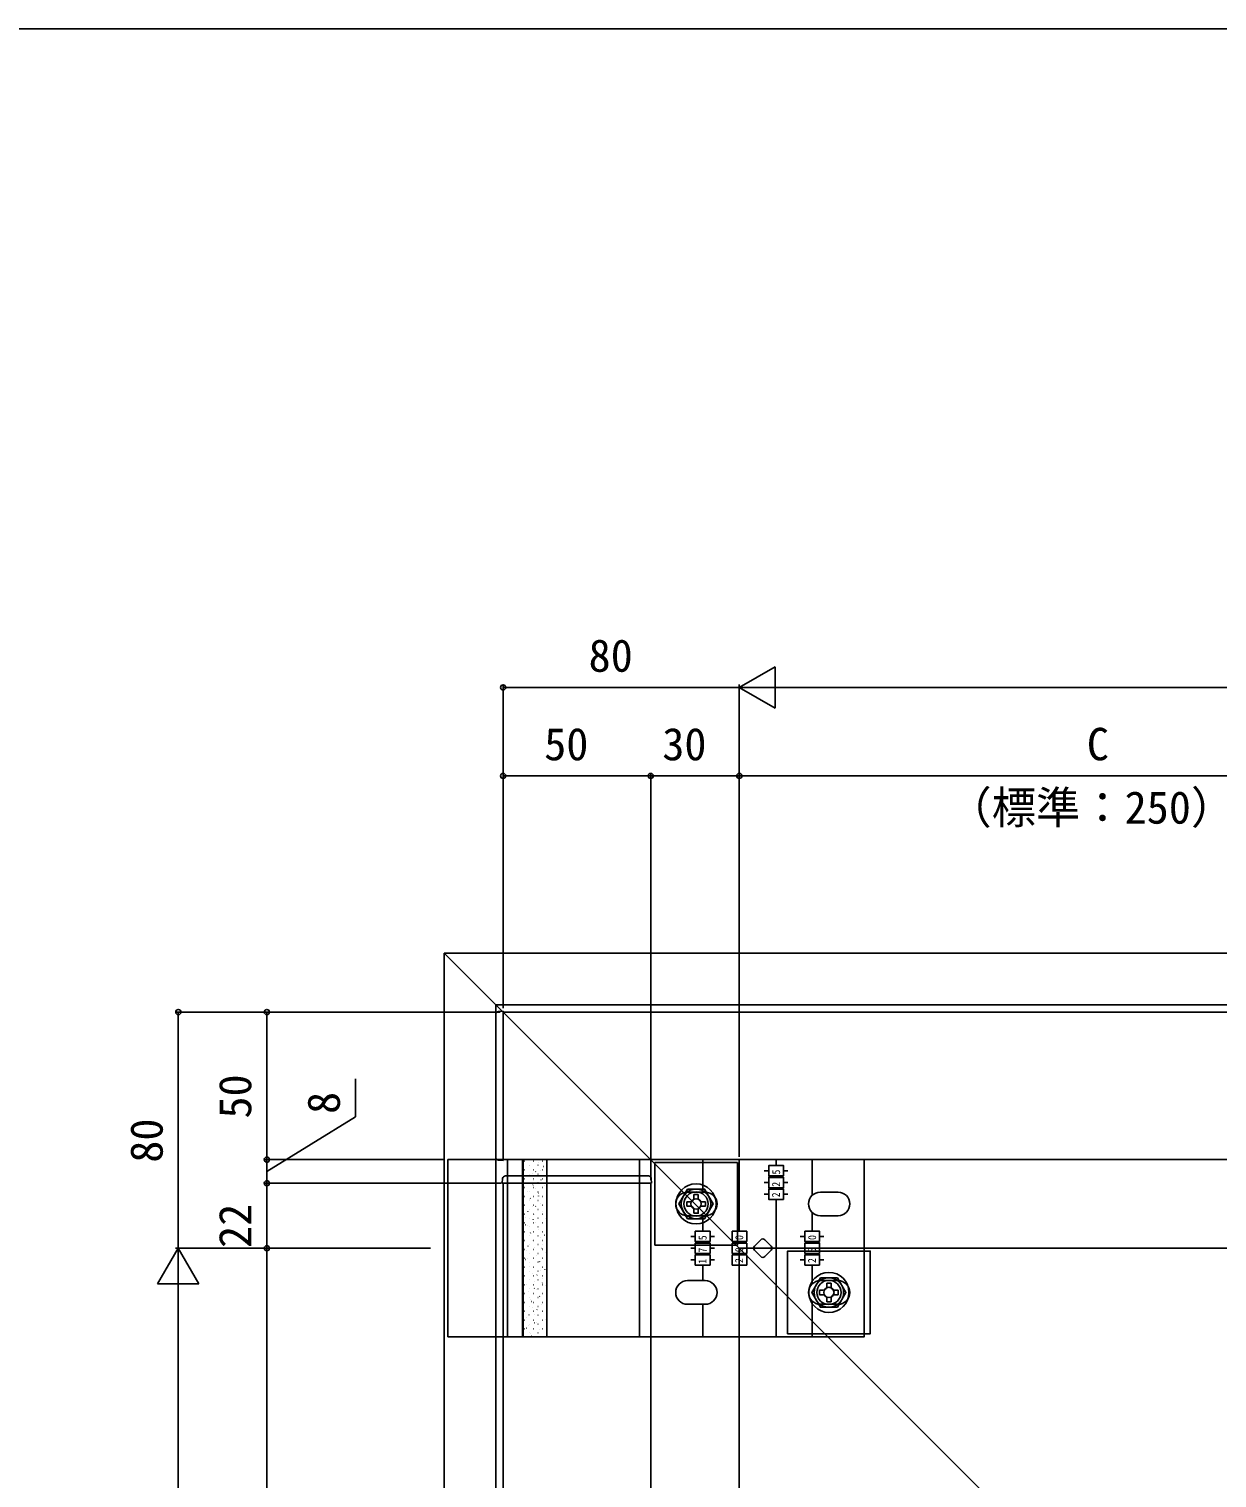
# Model space of a CAD drawing. Units: millimetres, scale not verified. Extents: x -875 to 875, y -1300 to 1292.
# Drawn here: x -435.6 to -33.2, y 759.5 to 1250.4 of the extents above; entities that cross this region are included whole.
import ezdxf
from ezdxf.enums import TextEntityAlignment as Align

# ---------------------------------------------------------------- set-up
doc = ezdxf.new("R2010")
doc.units = ezdxf.units.MM
doc.header["$LTSCALE"] = 8
for name, color, linetype in [('0-3_YKK_12', 2, 'Continuous'), ('0-4_YKK_13', 4, 'Continuous'), ('0-5_YKK_D', 6, 'Continuous'), ('0-6_YKK_ZWAK', 7, 'Continuous'), ('0-7_YSS_K', 3, 'Continuous')]:
    doc.layers.add(name, color=color, linetype=linetype)
doc.styles.add('ＭＳ ゴシック', font='')
doc.styles.get('ＭＳ ゴシック').set_extended_font_data('MS Gothic')

msp = doc.modelspace()

# ---------------------------------------------------------------- linework, layer by layer
at = {"layer": '0-3_YKK_12'}
for p, q in [((-295, 937.321), (-295, 107.321)), ((-295, 937.321), (195.152, 937.321)), ((-295, 937.321), (-95, 737.321)), ((700, 917.321), (-275, 917.321)), ((-275, 867.321), (-275, 917.321)), ((-275, 867.321), (700, 867.321)), ((-275, 859.321), (-225, 859.321))]:
    msp.add_line(p, q, dxfattribs=at)
msp.add_lwpolyline([(-275, 859.321), (-275, 127.321), (-225, 127.321), (-225, 859.321)], dxfattribs=at)
at = {"layer": '0-4_YKK_13'}
for p, q in [((-277.5, 916.527), (-277.5, 868.114)), ((-275, 867.619), (-275, 917.022)), ((-293.7, 867.321), (-152.7, 867.321)), ((-276.561, 867.116), (-275, 867.021)), ((-275, 867.021), (-275, 867.619)), ((-273.5, 867.321), (-273.5, 807.321)), ((-268.465, 867.321), (-268.465, 807.321)), ((-268.184, 807.321), (-268.184, 867.321)), ((-267.79, 866.805), (-267.84, 866.805)), ((-266.175, 865.43), (-266.225, 865.43)), ((-266.16, 865.233), (-266.169, 865.23)), ((-264.75, 866.805), (-264.8, 866.805)), ((-263.135, 865.43), (-263.185, 865.43)), ((-263.04, 866.338), (-263.049, 866.335)), ((-261.71, 866.805), (-261.76, 866.805)), ((-261.24, 865.034), (-261.323, 864.979)), ((-260.297, 867.31), (-260.306, 867.306)), ((-228.8, 867.321), (-228.8, 807.321)), ((-207.4, 856.321), (-207.4, 867.321)), ((-195, 843.071), (-195, 867.321)), ((-182.5, 867.321), (-182.5, 865.321)), ((-182.5, 866.355), (-182.5, 865.321)), ((-170.3, 867.321), (-170.3, 855.225)), ((-225.299, 859.321), (-274.701, 859.321)), ((-274.206, 861.821), (-225.794, 861.821)), ((-268.304, 861.633), (-268.313, 861.63)), ((-267.79, 863.815), (-267.84, 863.815)), ((-267.79, 860.825), (-267.84, 860.825)), ((-266.175, 862.44), (-266.225, 862.44)), ((-266.175, 859.45), (-266.225, 859.45)), ((-265.184, 862.738), (-265.193, 862.735)), ((-264.75, 863.815), (-264.8, 863.815)), ((-264.75, 860.825), (-264.8, 860.825)), ((-264.585, 860.109), (-264.594, 860.106)), ((-263.929, 863.254), (-264.012, 863.199)), ((-263.135, 862.44), (-263.185, 862.44)), ((-263.135, 859.45), (-263.185, 859.45)), ((-262.441, 863.709), (-262.45, 863.706)), ((-262.124, 860.531), (-262.208, 860.476)), ((-261.795, 861.097), (-261.804, 861.094)), ((-261.71, 863.815), (-261.76, 863.815)), ((-261.71, 860.825), (-261.76, 860.825)), ((-224.7, 859.321), (-225.299, 859.321)), ((-224.795, 860.882), (-224.7, 859.321)), ((-186.56, 863.571), (-185, 863.571)), ((-186.56, 859.571), (-185, 859.571)), ((-180, 863.571), (-178.525, 863.571)), ((-180, 859.571), (-178.525, 859.571)), ((-267.79, 857.835), (-267.84, 857.835)), ((-267.79, 854.845), (-267.84, 854.845)), ((-267.328, 859.138), (-267.337, 859.134)), ((-266.729, 856.509), (-266.739, 856.505)), ((-266.175, 856.46), (-266.225, 856.46)), ((-264.814, 858.751), (-264.897, 858.696)), ((-264.75, 857.835), (-264.8, 857.835)), ((-264.75, 854.845), (-264.8, 854.845)), ((-263.939, 857.497), (-263.948, 857.494)), ((-263.135, 856.46), (-263.185, 856.46)), ((-263.009, 856.028), (-263.092, 855.972)), ((-262.963, 855.002), (-262.972, 854.998)), ((-261.71, 857.835), (-261.76, 857.835)), ((-261.71, 854.845), (-261.76, 854.845)), ((-260.819, 858.602), (-260.828, 858.598)), ((-260.22, 855.973), (-260.229, 855.97)), ((-206.55, 856.321), (-212.55, 856.321)), ((-210.4, 855.471), (-210.4, 854.321)), ((-210.4, 855.471), (-208.9, 855.471)), ((-208.9, 854.321), (-208.9, 855.471)), ((-186.56, 855.571), (-185, 855.571)), ((-180, 855.571), (-178.525, 855.571)), ((-167.55, 856.321), (-161.55, 856.321)), ((-268.227, 850.296), (-268.237, 850.293)), ((-267.79, 851.855), (-267.84, 851.855)), ((-266.582, 849.744), (-266.666, 849.689)), ((-266.175, 853.47), (-266.225, 853.47)), ((-266.175, 850.48), (-266.225, 850.48)), ((-266.083, 853.897), (-266.093, 853.893)), ((-265.698, 854.248), (-265.781, 854.192)), ((-265.107, 851.401), (-265.117, 851.398)), ((-264.75, 851.855), (-264.8, 851.855)), ((-263.893, 851.524), (-263.977, 851.469)), ((-263.135, 853.47), (-263.185, 853.47)), ((-263.135, 850.48), (-263.185, 850.48)), ((-262.364, 852.373), (-262.374, 852.369)), ((-261.71, 851.855), (-261.76, 851.855)), ((-261.718, 849.76), (-261.728, 849.757)), ((-212.8, 853.071), (-212.8, 851.571)), ((-211.65, 853.071), (-212.8, 853.071)), ((-212.8, 851.571), (-211.65, 851.571)), ((-210.4, 850.321), (-210.4, 849.171)), ((-206.5, 853.071), (-207.65, 853.071)), ((-207.65, 851.571), (-206.5, 851.571)), ((-206.5, 851.571), (-206.5, 853.071)), ((-182.5, 853.867), (-182.5, 852.696)), ((-182.5, 853.821), (-182.5, 807.321)), ((-170.3, 849.416), (-170.3, 843.071)), ((-267.79, 848.865), (-267.84, 848.865)), ((-267.79, 845.875), (-267.84, 845.875)), ((-267.467, 845.241), (-267.55, 845.186)), ((-267.251, 847.801), (-267.261, 847.798)), ((-266.653, 845.172), (-266.662, 845.169)), ((-266.175, 847.49), (-266.225, 847.49)), ((-266.175, 844.5), (-266.225, 844.5)), ((-264.778, 847.021), (-264.861, 846.966)), ((-264.75, 848.865), (-264.8, 848.865)), ((-264.75, 845.875), (-264.8, 845.875)), ((-264.508, 848.772), (-264.518, 848.769)), ((-263.862, 846.16), (-263.872, 846.157)), ((-263.135, 847.49), (-263.185, 847.49)), ((-263.135, 844.5), (-263.185, 844.5)), ((-261.71, 848.865), (-261.76, 848.865)), ((-261.71, 845.875), (-261.76, 845.875)), ((-260.742, 847.265), (-260.752, 847.262)), ((-206.55, 848.321), (-212.55, 848.321)), ((-207.4, 843.071), (-207.4, 848.321)), ((-170.3, 845.071), (-170.3, 843.071)), ((-167.55, 848.321), (-161.55, 848.321)), ((-268.351, 840.738), (-268.435, 840.683)), ((-267.79, 842.885), (-267.84, 842.885)), ((-267.79, 839.895), (-267.84, 839.895)), ((-266.175, 841.51), (-266.225, 841.51)), ((-266.007, 842.56), (-266.016, 842.557)), ((-265.662, 842.518), (-265.745, 842.463)), ((-265.031, 840.065), (-265.04, 840.061)), ((-264.75, 842.885), (-264.8, 842.885)), ((-264.75, 839.895), (-264.8, 839.895)), ((-263.135, 841.51), (-263.185, 841.51)), ((-262.886, 843.665), (-262.896, 843.662)), ((-262.287, 841.036), (-262.297, 841.033)), ((-261.71, 842.885), (-261.76, 842.885)), ((-261.71, 839.895), (-261.76, 839.895)), ((-260.859, 841.779), (-260.943, 841.724)), ((-211.46, 841.321), (-209.9, 841.321)), ((-207.4, 844.105), (-207.4, 843.071)), ((-204.9, 841.321), (-203.425, 841.321)), ((-197.45, 839.571), (-197.45, 843.071)), ((-192.5, 843.071), (-197.45, 843.071)), ((-197.45, 839.571), (-192.5, 839.571)), ((-195, 844.105), (-195, 843.071)), ((-192.5, 843.071), (-192.5, 839.571)), ((-189.878, 838.028), (-187.757, 840.149)), ((-186.343, 840.149), (-184.222, 838.028)), ((-174.36, 841.321), (-172.8, 841.321)), ((-170.3, 844.105), (-170.3, 843.071)), ((-167.8, 841.321), (-166.325, 841.321)), ((-268.151, 838.96), (-268.16, 838.956)), ((-267.79, 836.905), (-267.84, 836.905)), ((-267.175, 836.464), (-267.184, 836.461)), ((-266.546, 838.015), (-266.63, 837.96)), ((-266.175, 838.52), (-266.225, 838.52)), ((-266.175, 835.53), (-266.225, 835.53)), ((-264.75, 836.905), (-264.8, 836.905)), ((-264.432, 837.436), (-264.441, 837.432)), ((-263.786, 834.824), (-263.795, 834.82)), ((-263.135, 838.52), (-263.185, 838.52)), ((-263.135, 835.53), (-263.185, 835.53)), ((-261.744, 837.276), (-261.827, 837.221)), ((-261.71, 836.905), (-261.76, 836.905)), ((-261.641, 838.424), (-261.651, 838.42)), ((-260.666, 835.928), (-260.675, 835.925)), ((-211.46, 837.321), (-209.9, 837.321)), ((-204.9, 837.321), (-203.425, 837.321)), ((-197.45, 835.571), (-197.45, 839.071)), ((-192.5, 839.071), (-197.45, 839.071)), ((-197.45, 835.571), (-192.5, 835.571)), ((-197.45, 831.571), (-197.45, 835.071)), ((-192.5, 835.071), (-197.45, 835.071)), ((-192.5, 839.071), (-192.5, 835.571)), ((-192.5, 835.071), (-192.5, 831.571)), ((-187.757, 834.492), (-189.878, 836.613)), ((-184.222, 836.613), (-186.343, 834.492)), ((-183.929, 837.321), (-152.7, 837.321)), ((-174.36, 837.321), (-172.8, 837.321)), ((-167.8, 837.321), (-166.325, 837.321)), ((-267.79, 833.915), (-267.84, 833.915)), ((-267.79, 830.925), (-267.84, 830.925)), ((-267.431, 833.512), (-267.514, 833.456)), ((-266.576, 833.835), (-266.585, 833.832)), ((-266.175, 832.54), (-266.225, 832.54)), ((-265.93, 831.223), (-265.939, 831.22)), ((-264.75, 833.915), (-264.8, 833.915)), ((-264.75, 830.925), (-264.8, 830.925)), ((-263.135, 832.54), (-263.185, 832.54)), ((-262.81, 832.328), (-262.819, 832.325)), ((-262.628, 832.773), (-262.712, 832.717)), ((-261.71, 833.915), (-261.76, 833.915)), ((-261.71, 830.925), (-261.76, 830.925)), ((-260.823, 830.049), (-260.907, 829.994)), ((-211.46, 833.321), (-209.9, 833.321)), ((-207.4, 831.571), (-207.4, 829.571)), ((-207.4, 831.571), (-207.4, 830.4)), ((-207.4, 831.571), (-207.4, 826.321)), ((-204.9, 833.321), (-203.425, 833.321)), ((-197.45, 831.571), (-192.5, 831.571)), ((-195, 829.571), (-195, 831.571)), ((-195, 831.571), (-195, 830.4)), ((-195, 831.571), (-195, 807.321)), ((-174.36, 833.321), (-172.8, 833.321)), ((-170.3, 831.571), (-170.3, 825.225)), ((-170.3, 831.571), (-170.3, 830.4)), ((-167.8, 833.321), (-166.325, 833.321)), ((-268.315, 829.008), (-268.399, 828.953)), ((-268.074, 827.623), (-268.083, 827.62)), ((-267.79, 827.935), (-267.84, 827.935)), ((-267.79, 824.945), (-267.84, 824.945)), ((-267.098, 825.128), (-267.108, 825.124)), ((-266.175, 829.55), (-266.225, 829.55)), ((-266.175, 826.56), (-266.225, 826.56)), ((-264.954, 828.728), (-264.963, 828.725)), ((-264.75, 827.935), (-264.8, 827.935)), ((-264.75, 824.945), (-264.8, 824.945)), ((-264.355, 826.099), (-264.364, 826.096)), ((-263.513, 828.269), (-263.596, 828.214)), ((-263.135, 829.55), (-263.185, 829.55)), ((-263.135, 826.56), (-263.185, 826.56)), ((-262.211, 829.699), (-262.22, 829.696)), ((-261.708, 825.546), (-261.791, 825.491)), ((-261.71, 827.935), (-261.76, 827.935)), ((-261.71, 824.945), (-261.76, 824.945)), ((-261.565, 827.087), (-261.574, 827.084)), ((-206.55, 826.321), (-212.55, 826.321)), ((-167.55, 826.321), (-161.55, 826.321)), ((-165.4, 825.471), (-165.4, 824.321)), ((-165.4, 825.471), (-163.9, 825.471)), ((-163.9, 824.321), (-163.9, 825.471)), ((-267.79, 821.955), (-267.84, 821.955)), ((-266.499, 822.499), (-266.509, 822.495)), ((-266.175, 823.57), (-266.225, 823.57)), ((-266.175, 820.58), (-266.225, 820.58)), ((-265.853, 819.887), (-265.863, 819.883)), ((-264.75, 821.955), (-264.8, 821.955)), ((-264.397, 823.766), (-264.48, 823.711)), ((-263.709, 823.487), (-263.718, 823.484)), ((-263.135, 823.57), (-263.185, 823.57)), ((-263.135, 820.58), (-263.185, 820.58)), ((-262.733, 820.992), (-262.742, 820.988)), ((-262.592, 821.043), (-262.676, 820.988)), ((-261.71, 821.955), (-261.76, 821.955)), ((-260.589, 824.592), (-260.598, 824.588)), ((-167.8, 823.071), (-167.8, 821.571)), ((-166.65, 823.071), (-167.8, 823.071)), ((-167.8, 821.571), (-166.65, 821.571)), ((-165.4, 820.321), (-165.4, 819.171)), ((-161.5, 823.071), (-162.65, 823.071)), ((-162.65, 821.571), (-161.5, 821.571)), ((-161.5, 821.571), (-161.5, 823.071)), ((-267.997, 816.286), (-268.007, 816.283)), ((-267.79, 818.965), (-267.84, 818.965)), ((-267.79, 815.975), (-267.84, 815.975)), ((-266.175, 817.59), (-266.225, 817.59)), ((-265.282, 819.263), (-265.365, 819.208)), ((-264.877, 817.391), (-264.887, 817.388)), ((-264.75, 818.965), (-264.8, 818.965)), ((-264.75, 815.975), (-264.8, 815.975)), ((-263.477, 816.54), (-263.56, 816.485)), ((-263.135, 817.59), (-263.185, 817.59)), ((-262.134, 818.363), (-262.144, 818.359)), ((-261.71, 818.965), (-261.76, 818.965)), ((-261.71, 815.975), (-261.76, 815.975)), ((-261.488, 815.75), (-261.498, 815.747)), ((-206.55, 818.321), (-212.55, 818.321)), ((-207.4, 818.321), (-207.4, 807.321)), ((-170.3, 819.416), (-170.3, 807.321)), ((-167.55, 818.321), (-161.55, 818.321)), ((-267.79, 812.985), (-267.84, 812.985)), ((-267.05, 810.257), (-267.134, 810.201)), ((-267.021, 813.791), (-267.031, 813.788)), ((-266.423, 811.162), (-266.432, 811.159)), ((-266.166, 814.76), (-266.249, 814.705)), ((-266.175, 814.6), (-266.225, 814.6)), ((-266.175, 811.61), (-266.225, 811.61)), ((-264.75, 812.985), (-264.8, 812.985)), ((-264.361, 812.037), (-264.444, 811.981)), ((-264.278, 814.762), (-264.288, 814.759)), ((-263.632, 812.15), (-263.642, 812.147)), ((-263.135, 814.6), (-263.185, 814.6)), ((-263.135, 811.61), (-263.185, 811.61)), ((-261.71, 812.985), (-261.76, 812.985)), ((-260.512, 813.255), (-260.522, 813.252)), ((-267.79, 809.995), (-267.84, 809.995)), ((-266.175, 808.62), (-266.225, 808.62)), ((-265.777, 808.55), (-265.786, 808.547)), ((-265.246, 807.533), (-265.329, 807.478)), ((-264.75, 809.995), (-264.8, 809.995)), ((-263.135, 808.62), (-263.185, 808.62)), ((-262.656, 809.655), (-262.666, 809.652)), ((-261.71, 809.995), (-261.76, 809.995))]:
    msp.add_line(p, q, dxfattribs=at)
for points in [[(-275, 917.022), (-275, 917.621), (-276.561, 917.525)], [(-293.7, 867.321), (-293.7, 807.321), (-152.7, 807.321), (-152.7, 867.321)], [(-268.465, 807.321), (-260.219, 807.321), (-260.219, 867.321), (-268.219, 867.321)], [(-274.701, 859.321), (-275.3, 859.321), (-275.205, 860.882)], [(-210.4, 849.171), (-208.9, 849.171), (-208.9, 850.321)], [(-165.4, 819.171), (-163.9, 819.171), (-163.9, 820.321)]]:
    msp.add_lwpolyline(points, dxfattribs=at)
for points in [[(-223.65, 838.321), (-195.65, 838.321), (-195.65, 866.321), (-223.65, 866.321)], [(-180, 861.821), (-180, 865.321), (-185, 865.321), (-185, 861.821)], [(-180, 857.821), (-180, 861.321), (-185, 861.321), (-185, 857.821)], [(-212.537, 857.321), (-215.424, 852.321), (-212.537, 847.321), (-206.763, 847.321), (-203.876, 852.321), (-206.763, 857.321)], [(-180, 853.821), (-180, 857.321), (-185, 857.321), (-185, 853.821)], [(-204.9, 839.571), (-204.9, 843.071), (-209.9, 843.071), (-209.9, 839.571)], [(-167.8, 839.571), (-167.8, 843.071), (-172.8, 843.071), (-172.8, 839.571)], [(-204.9, 835.571), (-204.9, 839.071), (-209.9, 839.071), (-209.9, 835.571)], [(-204.9, 831.571), (-204.9, 835.071), (-209.9, 835.071), (-209.9, 831.571)], [(-178.65, 808.321), (-150.65, 808.321), (-150.65, 836.321), (-178.65, 836.321)], [(-167.8, 835.571), (-167.8, 839.071), (-172.8, 839.071), (-172.8, 835.571)], [(-167.8, 831.571), (-167.8, 835.071), (-172.8, 835.071), (-172.8, 831.571)], [(-167.537, 827.321), (-170.424, 822.321), (-167.537, 817.321), (-161.763, 817.321), (-158.876, 822.321), (-161.763, 827.321)]]:
    msp.add_lwpolyline(points, close=True, dxfattribs=at)
for centre, radius in [((-209.65, 852.321), 6.8), ((-209.65, 852.321), 5), ((-209.65, 852.321), 4.1), ((-209.65, 852.321), 1.75), ((-164.65, 822.321), 6.8), ((-164.65, 822.321), 5), ((-164.65, 822.321), 4.1), ((-164.65, 822.321), 1.75)]:
    msp.add_circle(centre, radius, dxfattribs=at)
for centre, radius, start, end in [((-276.5, 916.527), 1, 93.5, 180), ((-276.5, 868.114), 1, 180, 266.5), ((-274.206, 860.821), 1, 90, 176.5), ((-225.794, 860.821), 1, 3.5, 90), ((-212.55, 852.321), 4, 90, 270), ((-211.65, 854.321), 1.25, 270, 0), ((-207.65, 854.321), 1.25, 180, 270), ((-206.55, 852.321), 4, 270, 90), ((-167.55, 852.321), 4, 90, 270), ((-161.55, 852.321), 4, 270, 90), ((-211.65, 850.321), 1.25, 0, 90), ((-207.65, 850.321), 1.25, 90, 180), ((-187.05, 839.442), 1, 45, 135), ((-189.171, 837.321), 1, 135, 225), ((-184.929, 837.321), 1, 315, 45), ((-187.05, 835.199), 1, 225, 315), ((-212.55, 822.321), 4, 90, 270), ((-206.55, 822.321), 4, 270, 90), ((-167.55, 822.321), 4, 90, 270), ((-161.55, 822.321), 4, 270, 90), ((-166.65, 824.321), 1.25, 270, 0), ((-166.65, 820.321), 1.25, 0, 90), ((-162.65, 824.321), 1.25, 180, 270), ((-162.65, 820.321), 1.25, 90, 180)]:
    msp.add_arc(centre, radius, start, end, dxfattribs=at)
at = {"layer": '0-5_YKK_D'}
for p, q in [((-195, 1027.321), (-182.876, 1034.321)), ((-182.876, 1020.321), (-182.876, 1034.321)), ((-275, 918.621), (-275, 1028.321)), ((-195, 1027.321), (-275, 1027.321)), ((-195, 868.321), (-195, 1028.321)), ((-195, 868.321), (-195, 1028.321)), ((-195, 1027.321), (-182.876, 1020.321)), ((-195, 1027.321), (-170.751, 1027.321)), ((-181, 1027.321), (826.228, 1027.321)), ((-275, 918.621), (-275, 998.321)), ((-275, 997.321), (-225, 997.321)), ((-225, 860.321), (-225, 998.321)), ((-225, 860.321), (-225, 998.321)), ((-195, 997.321), (-225, 997.321)), ((-195, 868.321), (-195, 998.321)), ((-195, 868.321), (-195, 998.321)), ((-195, 997.321), (55, 997.321)), ((-276, 917.321), (-386, 917.321)), ((-385, 917.321), (-385, 837.321)), ((-276, 917.321), (-356, 917.321)), ((-355, 867.321), (-355, 917.321)), ((-294.7, 867.321), (-356, 867.321)), ((-294.7, 867.321), (-356, 867.321)), ((-355, 867.321), (-355, 859.321)), ((-275.701, 859.321), (-356, 859.321)), ((-275.701, 859.321), (-356, 859.321)), ((-355, 837.321), (-355, 859.321)), ((-385, 837.321), (-392, 825.196)), ((-299.616, 837.321), (-386, 837.321)), ((-299.616, 837.321), (-386, 837.321)), ((-385, 837.321), (-378, 825.196)), ((-385, 837.321), (-385, 813.072)), ((-299.616, 837.321), (-356, 837.321)), ((-299.616, 837.321), (-356, 837.321)), ((-355, 837.321), (-355, 587.321)), ((-392, 825.196), (-378, 825.196)), ((-385, 823.321), (-385, 111.321))]:
    msp.add_line(p, q, dxfattribs=at)
msp.add_lwpolyline([(-355, 863.321), (-325, 881.827), (-325, 894.691)], dxfattribs=at)
for centre in [(-275, 1027.321), (-275, 997.321), (-225, 997.321), (-225, 997.321), (-195, 997.321), (-195, 997.321), (-385, 917.321), (-355, 917.321), (-355, 867.321), (-355, 867.321), (-355, 859.321), (-355, 859.321), (-355, 837.321), (-355, 837.321)]:
    msp.add_circle(centre, 0.875, dxfattribs=at)
at = {"layer": '0-6_YKK_ZWAK'}
msp.add_line((-875, 1250.4), (875, 1250.4), dxfattribs=at)
at = {"layer": '0-7_YSS_K'}
for p, q in [((-277.5, 92.321), (-277.5, 919.821)), ((-277.5, 919.821), (826.228, 919.821)), ((-195, -40.679), (-195, 837.321)), ((-195, 837.321), (829.228, 837.321))]:
    msp.add_line(p, q, dxfattribs=at)

# ---------------------------------------------------------------- texts
at = {"layer": '0-4_YKK_13', "style": 'ＭＳ ゴシック', "width": 0.9}
for s, p in [('2', (-180.378, 858.141)), ('5', (-180.36, 862.278)), ('2', (-180.418, 854.565)), ('5', (-205.26, 840.028)), ('0', (-192.86, 840.103)), ('0', (-168.16, 840.103)), ('7', (-205.278, 835.816)), ('0', (-192.878, 835.966)), ('5', (-168.178, 835.891)), ('1', (-205.318, 832.053)), ('2', (-192.918, 832.315)), ('2', (-168.218, 832.315))]:
    msp.add_text(s, height=2.711, rotation=90, dxfattribs=at).set_placement(p, align=Align.BOTTOM_LEFT)
at = {"layer": '0-5_YKK_D', "style": 'ＭＳ ゴシック'}
for s, p in [('80', (-246.037, 1029.321)), ('50', (-261.08, 999.321)), ('30', (-221.08, 999.321)), ('C', (-77.287, 999.321)), ('（標準：250）', (-124.503, 977.849))]:
    msp.add_text(s, height=11, dxfattribs=at).set_placement(p, align=Align.BOTTOM_LEFT)
for s, p in [('50', (-357, 881.241)), ('8', (-327, 882.805)), ('80', (-387, 866.284)), ('22', (-357, 837.412))]:
    msp.add_text(s, height=11, rotation=90, dxfattribs=at).set_placement(p, align=Align.BOTTOM_LEFT)

doc.saveas('drawing.dxf')
